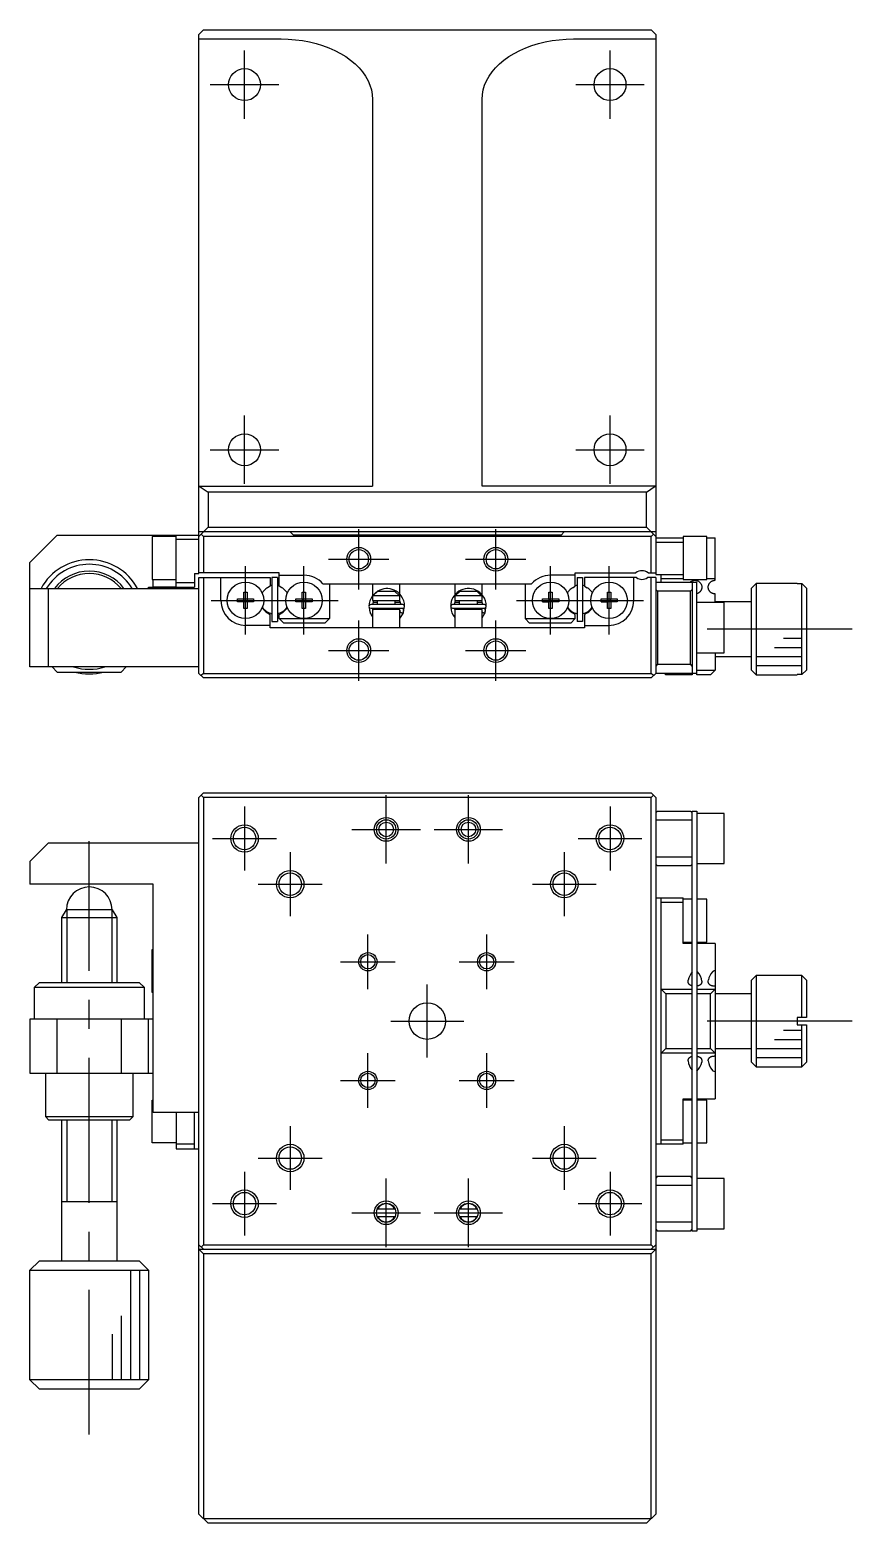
# Model space of a CAD drawing. Extents: x 0 to 360, y -8 to 257.
# Drawn here: x 87 to 177, y 93.4 to 257 of the extents above; entities that cross this region are included whole.
import ezdxf

# ---------------------------------------------------------------- set-up
doc = ezdxf.new("R2010")
doc.units = 0
doc.header["$LTSCALE"] = 0.5
doc.linetypes.add('CENTER', pattern=[50.8, 31.75, -6.35, 6.35, -6.35])
for name, color, linetype in [('MSM_CENTER', 1, 'CENTER'), ('MSM_CONTINUOUS', 7, 'CONTINUOUS'), ('MSM_NARROW', 5, 'CONTINUOUS')]:
    doc.layers.add(name, color=color, linetype=linetype)

msp = doc.modelspace()

# ---------------------------------------------------------------- linework, layer by layer
at = {"layer": 'MSM_CENTER'}
for p, q in [((110.5, 247.25), (110.5, 254.75)), ((150.5, 247.25), (150.5, 254.75)), ((106.75, 251), (114.25, 251)), ((146.75, 251), (154.25, 251)), ((110.5, 207.25), (110.5, 214.75)), ((150.5, 207.25), (150.5, 214.75)), ((106.75, 211), (114.25, 211)), ((146.75, 211), (154.25, 211)), ((123, 195.7), (123, 202.3)), ((138, 195.7), (138, 202.3)), ((110.6, 190.75), (110.6, 198.25)), ((117, 190.75), (117, 198.25)), ((119.7, 199), (126.3, 199)), ((134.7, 199), (141.3, 199)), ((144, 190.75), (144, 198.25)), ((150.4, 190.75), (150.4, 198.25)), ((106.85, 194.5), (120.75, 194.5)), ((140.25, 194.5), (154.15, 194.5)), ((123, 185.7), (123, 192.3)), ((138, 185.7), (138, 192.3)), ((177, 191.35), (161, 191.35)), ((119.7, 189), (126.3, 189)), ((134.7, 189), (141.3, 189)), ((110.5, 171.905071), (110.5, 164.905071)), ((126, 165.655071), (126, 173.155071)), ((135, 165.655071), (135, 173.155071)), ((150.5, 171.905071), (150.5, 164.905071)), ((122.25, 169.405071), (129.75, 169.405071)), ((131.25, 169.405071), (138.75, 169.405071)), ((93.5, 103.105071), (93.5, 168.105071)), ((107, 168.405071), (114, 168.405071)), ((115.5, 166.905071), (115.5, 159.905071)), ((145.5, 166.905071), (145.5, 159.905071)), ((147, 168.405071), (154, 168.405071)), ((112, 163.405071), (119, 163.405071)), ((142, 163.405071), (149, 163.405071)), ((124, 151.905071), (124, 157.905071)), ((137, 151.905071), (137, 157.905071)), ((121, 154.905071), (127, 154.905071)), ((134, 154.905071), (140, 154.905071)), ((130.5, 144.405071), (130.5, 152.405071)), ((126.5, 148.405071), (134.5, 148.405071)), ((177, 148.405071), (160, 148.405071)), ((124, 138.905071), (124, 144.905071)), ((137, 138.905071), (137, 144.905071)), ((121, 141.905071), (127, 141.905071)), ((134, 141.905071), (140, 141.905071)), ((115.5, 136.905071), (115.5, 129.905071)), ((145.5, 136.905071), (145.5, 129.905071)), ((112, 133.405071), (119, 133.405071)), ((142, 133.405071), (149, 133.405071)), ((110.5, 131.905071), (110.5, 124.905071)), ((126, 123.655071), (126, 131.155071)), ((135, 123.655071), (135, 131.155071)), ((150.5, 131.905071), (150.5, 124.905071)), ((107, 128.405071), (114, 128.405071)), ((147, 128.405071), (154, 128.405071)), ((122.25, 127.405071), (129.75, 127.405071)), ((131.25, 127.405071), (138.75, 127.405071))]:
    msp.add_line(p, q, dxfattribs=at)
at = {"layer": 'MSM_CONTINUOUS'}
for p, q in [((106, 257), (105.5, 256.5)), ((106, 257), (155, 257)), ((155.5, 256.5), (155, 257)), ((105.5, 197.45), (105.5, 256.5)), ((105.5, 256.007172), (114.5, 256.007172)), ((114.5, 256.007172), (115.284591, 255.986768)), ((115.284591, 255.986768), (116.064345, 255.925683)), ((116.064345, 255.925683), (116.834454, 255.824292)), ((116.834454, 255.824292), (117.59017, 255.683222)), ((117.59017, 255.683222), (118.326834, 255.503341)), ((118.326834, 255.503341), (119.039905, 255.28576)), ((119.039905, 255.28576), (119.724986, 255.031818)), ((141.275014, 255.031818), (141.960095, 255.28576)), ((141.960095, 255.28576), (142.673166, 255.503341)), ((142.673166, 255.503341), (143.40983, 255.683222)), ((143.40983, 255.683222), (144.165546, 255.824292)), ((144.165546, 255.824292), (144.935655, 255.925683)), ((144.935655, 255.925683), (145.715409, 255.986768)), ((145.715409, 255.986768), (146.5, 256.007172)), ((146.5, 256.007172), (155.5, 256.007172)), ((155.5, 256.5), (155.5, 197.35)), ((119.724986, 255.031818), (120.377853, 254.743083)), ((120.377853, 254.743083), (120.99448, 254.421333)), ((120.99448, 254.421333), (121.571068, 254.068554)), ((121.571068, 254.068554), (122.10406, 253.686919)), ((122.10406, 253.686919), (122.59017, 253.278782)), ((138.40983, 253.278782), (138.89594, 253.686919)), ((138.89594, 253.686919), (139.428932, 254.068554)), ((139.428932, 254.068554), (140.00552, 254.421333)), ((140.00552, 254.421333), (140.622147, 254.743083)), ((140.622147, 254.743083), (141.275014, 255.031818)), ((122.59017, 253.278782), (123.026402, 252.846659)), ((123.026402, 252.846659), (123.410065, 252.393214)), ((123.410065, 252.393214), (123.738795, 251.921242)), ((137.261205, 251.921242), (137.589935, 252.393214)), ((137.589935, 252.393214), (137.973598, 252.846659)), ((137.973598, 252.846659), (138.40983, 253.278782)), ((123.738795, 251.921242), (124.010565, 251.433655)), ((124.010565, 251.433655), (124.223699, 250.933457)), ((124.223699, 250.933457), (124.376883, 250.423733)), ((124.376883, 250.423733), (124.469173, 249.907625)), ((136.530827, 249.907625), (136.623117, 250.423733)), ((136.623117, 250.423733), (136.776301, 250.933457)), ((136.776301, 250.933457), (136.989435, 251.433655)), ((136.989435, 251.433655), (137.261205, 251.921242)), ((124.469173, 249.907625), (124.5, 249.388316)), ((124.5, 249.388316), (124.5, 207)), ((136.5, 249.388316), (136.530827, 249.907625)), ((136.5, 207), (136.5, 249.388316)), ((105.5, 207), (124.5, 207)), ((105.54176, 207), (106.5, 206.365755)), ((154.5, 206.365755), (106.5, 206.365755)), ((106.5, 206.365755), (106.5, 202.5)), ((155.5, 207), (136.5, 207)), ((154.5, 206.365755), (155.45824, 207)), ((154.5, 202.5), (154.5, 206.365755)), ((90, 201.65), (87, 198.65)), ((90, 201.65), (105.5, 201.65)), ((100.4, 201.5), (100.4, 196.8)), ((103, 201.5), (100.4, 201.5)), ((100.5, 201.65), (100.5, 201.5)), ((103, 201.580821), (100.5, 201.580821)), ((103, 195.95), (103, 201.65)), ((105.5, 201.5), (106.5, 202.5)), ((155.5, 202), (105.5, 202)), ((105.75, 201.75), (106, 201.5)), ((106, 201.5), (106, 197.5)), ((155, 201.5), (106, 201.5)), ((106.5, 202.5), (154.5, 202.5)), ((115.85, 201.65), (115.5, 202)), ((145.15, 201.65), (115.85, 201.65)), ((145.5, 202), (145.15, 201.65)), ((154.5, 202.5), (155.5, 201.5)), ((155, 201.5), (155.25, 201.75)), ((155, 197.5), (155, 201.5)), ((155.5, 201.35), (158.5, 201.35)), ((158.5, 201.5), (158.5, 196.8)), ((161.1, 201.5), (158.5, 201.5)), ((161.1, 196.8), (161.1, 201.5)), ((161.1, 201.35), (162, 201.35)), ((162, 196.7), (162, 201.35)), ((105.5, 201.15), (103, 201.15)), ((158.5, 200.85), (155.5, 200.85)), ((87, 187.2), (87, 198.65)), ((100.4, 196.8), (103, 196.8)), ((100.5, 195.95), (100.5, 196.8)), ((103, 196.45), (105, 196.45)), ((105, 197.45), (105.5, 197.45)), ((105, 197.45), (105, 195.95)), ((114.3, 197.5), (105.5, 197.5)), ((105.5, 186.5), (105.5, 197)), ((105.5, 197), (113.3, 197)), ((106, 197), (106, 186.5)), ((107.9, 194.5), (107.9, 197)), ((113.3, 197), (113.3, 196.044412)), ((114.1, 197), (113.5, 197)), ((113.5, 197), (113.5, 192.2)), ((114.1, 197), (114.1, 192.2)), ((114.3, 196.044412), (114.3, 197.5)), ((114.3, 197.25), (117, 197.25)), ((146.7, 197.25), (144, 197.25)), ((146.7, 197.5), (153.338562, 197.5)), ((146.7, 196.044412), (146.7, 197.5)), ((146.9, 197), (146.9, 192.2)), ((146.9, 197), (147.5, 197)), ((147.5, 197), (147.5, 192.2)), ((147.7, 197), (147.7, 196.044412)), ((153.4, 197), (147.7, 197)), ((153.1, 194.5), (153.1, 197)), ((155.5, 197), (154.6, 197)), ((154.661438, 197.5), (155.5, 197.5)), ((155, 186.5), (155, 197)), ((155.5, 197.35), (158.5, 197.35)), ((155.5, 197), (155.5, 186.5)), ((155.5, 196.5), (160, 196.5)), ((156.1, 196.5), (156.1, 197.35)), ((158.5, 196.85), (156.1, 196.85)), ((158.5, 196.8), (161.1, 196.8)), ((159.290453, 196.500328), (159.321979, 196.527924)), ((159.321979, 196.527924), (159.359014, 196.556703)), ((159.359014, 196.556703), (159.398595, 196.583623)), ((159.398595, 196.583623), (159.441047, 196.608569)), ((159.441047, 196.608569), (159.486696, 196.631426)), ((159.486696, 196.631426), (159.510604, 196.641931)), ((159.5, 196.5), (159.5, 186.35)), ((159.510604, 196.641931), (159.535602, 196.651881)), ((159.535602, 196.651881), (159.561799, 196.6612)), ((159.561799, 196.6612), (159.589303, 196.66981)), ((159.589303, 196.66981), (159.618221, 196.677638)), ((159.618221, 196.677638), (159.63241, 196.681035)), ((159.63241, 196.681035), (159.647013, 196.684229)), ((159.647013, 196.684229), (159.662015, 196.687196)), ((159.662015, 196.687196), (159.677404, 196.689911)), ((159.677404, 196.689911), (159.693166, 196.692351)), ((159.693166, 196.692351), (159.709288, 196.694494)), ((159.709288, 196.694494), (159.722403, 196.695975)), ((159.722403, 196.695975), (159.735743, 196.697242)), ((159.735743, 196.697242), (159.749264, 196.698282)), ((159.749264, 196.698282), (159.759792, 196.698921)), ((159.759792, 196.698921), (159.770409, 196.699415)), ((159.770409, 196.699415), (159.781085, 196.699761)), ((159.781085, 196.699761), (159.791789, 196.699955)), ((159.791789, 196.699955), (159.802242, 196.699996)), ((159.802242, 196.699996), (159.8127, 196.699891)), ((159.8127, 196.699891), (159.823134, 196.699643)), ((159.823134, 196.699643), (159.833513, 196.699251)), ((159.833513, 196.699251), (159.844149, 196.698699)), ((159.844149, 196.698699), (159.854708, 196.698001)), ((159.854708, 196.698001), (159.865167, 196.697163)), ((159.865167, 196.697163), (159.875499, 196.69619)), ((159.875499, 196.69619), (159.888565, 196.694752)), ((159.888565, 196.694752), (159.901416, 196.693111)), ((159.901416, 196.693111), (159.91403, 196.69128)), ((159.91403, 196.69128), (159.926384, 196.689275)), ((159.926384, 196.689275), (159.942897, 196.686261)), ((159.942897, 196.686261), (159.958956, 196.682962)), ((159.958956, 196.682962), (159.974556, 196.679404)), ((159.974556, 196.679404), (160.002702, 196.672107)), ((160, 186.35), (160, 196.5)), ((160.002702, 196.672107), (160.02952, 196.664064)), ((160.02952, 196.664064), (160.055102, 196.65534)), ((160.055102, 196.65534), (160.079544, 196.646002)), ((160.079544, 196.646002), (160.102937, 196.636114)), ((160.102937, 196.636114), (160.125377, 196.625744)), ((160.125377, 196.625744), (160.175782, 196.599198)), ((160.175782, 196.599198), (160.222476, 196.570031)), ((160.222476, 196.570031), (160.265704, 196.538339)), ((160.265704, 196.538339), (160.305712, 196.504218)), ((160.305712, 196.504218), (160.342745, 196.467765)), ((160.342745, 196.467765), (160.377049, 196.429076)), ((160.377049, 196.429076), (160.412534, 196.382794)), ((160.412534, 196.382794), (160.44452, 196.33354)), ((160.44452, 196.33354), (160.472819, 196.281382)), ((162, 196.85), (161.1, 196.85)), ((161.343933, 196.313438), (161.369769, 196.356605)), ((161.369769, 196.356605), (161.398227, 196.397639)), ((161.398227, 196.397639), (161.429191, 196.436494)), ((161.429191, 196.436494), (161.463617, 196.474243)), ((161.463617, 196.474243), (161.500753, 196.509749)), ((161.500753, 196.509749), (161.540714, 196.542954)), ((161.540714, 196.542954), (161.58362, 196.573801)), ((161.58362, 196.573801), (161.620262, 196.596778)), ((161.620262, 196.596778), (161.659322, 196.618178)), ((161.659322, 196.618178), (161.70113, 196.637878)), ((161.70113, 196.637878), (161.723377, 196.647137)), ((161.723377, 196.647137), (161.746601, 196.655934)), ((161.746601, 196.655934), (161.770881, 196.664195)), ((161.770881, 196.664195), (161.796292, 196.671845)), ((161.796292, 196.671845), (161.822914, 196.678809)), ((161.822914, 196.678809), (161.850822, 196.685014)), ((161.850822, 196.685014), (161.864617, 196.687678)), ((161.864617, 196.687678), (161.878788, 196.690135)), ((161.878788, 196.690135), (161.893304, 196.692365)), ((161.893304, 196.692365), (161.908135, 196.694347)), ((161.908135, 196.694347), (161.923249, 196.69606)), ((161.923249, 196.69606), (161.938617, 196.697484)), ((161.938617, 196.697484), (161.950687, 196.698375)), ((161.950687, 196.698375), (161.962906, 196.699078)), ((161.962906, 196.699078), (161.975229, 196.699587)), ((161.975229, 196.699587), (161.987609, 196.699896)), ((161.987609, 196.699896), (162, 196.7)), ((166.5, 196.35), (166, 195.85)), ((166.5, 196.35), (166.5, 186.35)), ((171, 196.35), (166.5, 196.35)), ((171, 196.35), (171, 196.333974)), ((171, 196.333974), (171.5, 196.333974)), ((171.5, 186.366026), (171.5, 196.333974)), ((171.5, 196.333974), (172, 195.832187)), ((87, 195.8), (105.5, 195.8)), ((89, 195.8), (89, 187.2)), ((100, 195.8), (100, 195.95)), ((100, 195.95), (105, 195.95)), ((100.5, 195.990264), (103, 195.990264)), ((109.713639, 194.68), (110.42, 194.68)), ((109.713639, 194.32), (109.713639, 194.68)), ((110.42, 195.386361), (110.78, 195.386361)), ((110.42, 194.68), (110.42, 195.386361)), ((110.430372, 194.669628), (110.42, 194.68)), ((110.769628, 194.669628), (110.78, 194.68)), ((110.78, 195.386361), (110.78, 194.68)), ((110.78, 194.68), (111.486361, 194.68)), ((111.486361, 194.68), (111.486361, 194.32)), ((113.3, 196.044412), (113.00625, 195.874815)), ((114.59375, 195.874815), (114.3, 196.044412)), ((116.113639, 194.68), (116.82, 194.68)), ((116.113639, 194.32), (116.113639, 194.68)), ((116.82, 195.386361), (117.18, 195.386361)), ((116.82, 194.68), (116.82, 195.386361)), ((116.830372, 194.669628), (116.82, 194.68)), ((117.169628, 194.669628), (117.18, 194.68)), ((117.18, 195.386361), (117.18, 194.68)), ((117.18, 194.68), (117.886361, 194.68)), ((117.886361, 194.68), (117.886361, 194.32)), ((119.079062, 196.3), (141.920938, 196.3)), ((119.8, 196.3), (119.8, 192.5)), ((125.076589, 195.516132), (124.499493, 194.995996)), ((124.5, 196.3), (124.5, 194.5)), ((127.5, 195), (124.5, 195)), ((124.554317, 195), (125.083485, 195.5)), ((125.083485, 195.5), (126.916515, 195.5)), ((126.916515, 195.5), (127.445683, 195)), ((127.5, 195.157186), (127.5, 196.3)), ((127.5, 195.156374), (127.5, 195.156548)), ((127.5, 195.155993), (127.5, 195.156097)), ((127.5, 194.5), (127.5, 195)), ((133.5, 196.3), (133.5, 195.082478)), ((133.5, 195.082017), (133.5, 195.081911)), ((133.5, 195.081383), (133.5, 195.081262)), ((136.5, 195), (133.5, 195)), ((133.5, 195), (133.5, 194.5)), ((133.554317, 195), (134.083485, 195.5)), ((134.083485, 195.5), (135.916515, 195.5)), ((135.916515, 195.5), (136.445683, 195)), ((136.5, 195.101625), (136.5, 196.3)), ((136.5, 195.100466), (136.5, 195.100631)), ((136.5, 194.5), (136.5, 195)), ((141.2, 196.3), (141.2, 192.5)), ((143.113639, 194.68), (143.82, 194.68)), ((143.113639, 194.32), (143.113639, 194.68)), ((143.82, 195.386361), (144.18, 195.386361)), ((143.82, 194.68), (143.82, 195.386361)), ((143.830372, 194.669628), (143.82, 194.68)), ((144.169628, 194.669628), (144.18, 194.68)), ((144.18, 195.386361), (144.18, 194.68)), ((144.18, 194.68), (144.886361, 194.68)), ((144.886361, 194.68), (144.886361, 194.32)), ((146.40625, 195.874815), (146.7, 196.044412)), ((147.7, 196.044412), (147.99375, 195.874815)), ((149.513639, 194.68), (150.22, 194.68)), ((149.513639, 194.32), (149.513639, 194.68)), ((150.22, 195.386361), (150.58, 195.386361)), ((150.22, 194.68), (150.22, 195.386361)), ((150.230372, 194.669628), (150.22, 194.68)), ((150.569628, 194.669628), (150.58, 194.68)), ((150.58, 195.386361), (150.58, 194.68)), ((150.58, 194.68), (151.286361, 194.68)), ((151.286361, 194.68), (151.286361, 194.32)), ((155.5, 195.7), (155.7, 195.5)), ((159.3, 195.5), (155.7, 195.5)), ((155.7, 195.5), (155.7, 187.5)), ((159.3, 195.5), (159.5, 195.7)), ((159.3, 187.5), (159.3, 195.5)), ((160.024953, 195.234532), (160, 195.227158)), ((160.049576, 195.242744), (160.024953, 195.234532)), ((160.073817, 195.25177), (160.049576, 195.242744)), ((160.104777, 195.264724), (160.073817, 195.25177)), ((160.135011, 195.27899), (160.104777, 195.264724)), ((160.164419, 195.294491), (160.135011, 195.27899)), ((160.192902, 195.311151), (160.164419, 195.294491)), ((160.219487, 195.328289), (160.192902, 195.311151)), ((160.245173, 195.346418), (160.219487, 195.328289)), ((160.269895, 195.365455), (160.245173, 195.346418)), ((160.29359, 195.385315), (160.269895, 195.365455)), ((160.316825, 195.406505), (160.29359, 195.385315)), ((160.33897, 195.428461), (160.316825, 195.406505)), ((160.359985, 195.45109), (160.33897, 195.428461)), ((160.379834, 195.474298), (160.359985, 195.45109)), ((160.398035, 195.497395), (160.379834, 195.474298)), ((160.41515, 195.520949), (160.398035, 195.497395)), ((160.43117, 195.544882), (160.41515, 195.520949)), ((160.446085, 195.569114), (160.43117, 195.544882)), ((160.463059, 195.599503), (160.446085, 195.569114)), ((160.478405, 195.630222), (160.463059, 195.599503)), ((160.472819, 196.281382), (160.491954, 196.239312)), ((160.492142, 195.661148), (160.478405, 195.630222)), ((160.491954, 196.239312), (160.508687, 196.195497)), ((160.504286, 195.692161), (160.492142, 195.661148)), ((160.51777, 195.732506), (160.504286, 195.692161)), ((160.508687, 196.195497), (160.522841, 196.150011)), ((160.528759, 195.77278), (160.51777, 195.732506)), ((160.522841, 196.150011), (160.534243, 196.10293)), ((160.537343, 195.812793), (160.528759, 195.77278)), ((160.534243, 196.10293), (160.542236, 196.05758)), ((160.544994, 195.86352), (160.537343, 195.812793)), ((160.542236, 196.05758), (160.547515, 196.010773)), ((160.549101, 195.913552), (160.544994, 195.86352)), ((160.547515, 196.010773), (160.549872, 195.9627)), ((160.549872, 195.9627), (160.549101, 195.913552)), ((161.250053, 195.941088), (161.25083, 195.985267)), ((161.251942, 195.896086), (161.250053, 195.941088)), ((161.25083, 195.985267), (161.254121, 196.028512)), ((161.256659, 195.850293), (161.251942, 195.896086)), ((161.254121, 196.028512), (161.259779, 196.070717)), ((161.264366, 195.803911), (161.256659, 195.850293)), ((161.259779, 196.070717), (161.267655, 196.111775)), ((161.271975, 195.769789), (161.264366, 195.803911)), ((161.267655, 196.111775), (161.281823, 196.166159)), ((161.281342, 195.735469), (161.271975, 195.769789)), ((161.292517, 195.701074), (161.281342, 195.735469)), ((161.281823, 196.166159), (161.299643, 196.218333)), ((161.305552, 195.666729), (161.292517, 195.701074)), ((161.299643, 196.218333), (161.320837, 196.268178)), ((161.319536, 195.634644), (161.305552, 195.666729)), ((161.335301, 195.602688), (161.319536, 195.634644)), ((161.320837, 196.268178), (161.343933, 196.313438)), ((161.352847, 195.571013), (161.335301, 195.602688)), ((161.372173, 195.539774), (161.352847, 195.571013)), ((161.393279, 195.509124), (161.372173, 195.539774)), ((161.416165, 195.479217), (161.393279, 195.509124)), ((161.438853, 195.452418), (161.416165, 195.479217)), ((161.463139, 195.426346), (161.438853, 195.452418)), ((161.48895, 195.401143), (161.463139, 195.426346)), ((161.516213, 195.376951), (161.48895, 195.401143)), ((161.544855, 195.353915), (161.516213, 195.376951)), ((161.574803, 195.332175), (161.544855, 195.353915)), ((161.597963, 195.316863), (161.574803, 195.332175)), ((161.621837, 195.302323), (161.597963, 195.316863)), ((161.646369, 195.288606), (161.621837, 195.302323)), ((161.671507, 195.275765), (161.646369, 195.288606)), ((161.696531, 195.264141), (161.671507, 195.275765)), ((161.722095, 195.253392), (161.696531, 195.264141)), ((161.748135, 195.243558), (161.722095, 195.253392)), ((161.774591, 195.234674), (161.748135, 195.243558)), ((161.802253, 195.226542), (161.774591, 195.234674)), ((161.83031, 195.219454), (161.802253, 195.226542)), ((161.858683, 195.213437), (161.83031, 195.219454)), ((161.887295, 195.208517), (161.858683, 195.213437)), ((161.915283, 195.204803), (161.887295, 195.208517)), ((161.943447, 195.20214), (161.915283, 195.204803)), ((161.971711, 195.200536), (161.943447, 195.20214)), ((162, 195.2), (161.971711, 195.200536)), ((162, 194.25), (162, 195.2)), ((166, 186.85), (166, 195.85)), ((172, 195.832187), (172, 186.867813)), ((110.42, 194.32), (109.713639, 194.32)), ((110.430372, 194.330372), (110.42, 194.32)), ((110.42, 193.613639), (110.42, 194.32)), ((110.78, 193.613639), (110.42, 193.613639)), ((110.430372, 194.669628), (110.769628, 194.669628)), ((110.430372, 194.330372), (110.430372, 194.669628)), ((110.769628, 194.330372), (110.430372, 194.330372)), ((110.769628, 194.669628), (110.769628, 194.330372)), ((110.769628, 194.330372), (110.78, 194.32)), ((110.78, 194.32), (110.78, 193.613639)), ((111.486361, 194.32), (110.78, 194.32)), ((113.00625, 193.125185), (113.3, 192.955588)), ((114.3, 192.955588), (114.59375, 193.125185)), ((116.82, 194.32), (116.113639, 194.32)), ((116.830372, 194.330372), (116.82, 194.32)), ((116.82, 193.613639), (116.82, 194.32)), ((117.18, 193.613639), (116.82, 193.613639)), ((116.830372, 194.669628), (117.169628, 194.669628)), ((116.830372, 194.330372), (116.830372, 194.669628)), ((117.169628, 194.330372), (116.830372, 194.330372)), ((117.169628, 194.669628), (117.169628, 194.330372)), ((117.169628, 194.330372), (117.18, 194.32)), ((117.18, 194.32), (117.18, 193.613639)), ((117.886361, 194.32), (117.18, 194.32)), ((124.117316, 193.815134), (124.120955, 193.714345)), ((124.251177, 193.129055), (124.251546, 193.127917)), ((124.251546, 193.127917), (124.251879, 193.126895)), ((124.251879, 193.126895), (124.252301, 193.12561)), ((124.252301, 193.12561), (124.252854, 193.12394)), ((124.252854, 193.12394), (124.253392, 193.122328)), ((124.253392, 193.122328), (124.254478, 193.119113)), ((124.254478, 193.119113), (124.255098, 193.117299)), ((124.255098, 193.117299), (124.256335, 193.113731)), ((124.256335, 193.113731), (124.273273, 193.070097)), ((124.273503, 193.073912), (124.272991, 193.071429)), ((124.272991, 193.071429), (124.273723, 193.071736)), ((124.273273, 193.070097), (124.272991, 193.071429)), ((124.274209, 193.070339), (124.297811, 193.017409)), ((127.816089, 194.03711), (124.316089, 194.03711)), ((124.316089, 193.63711), (127.816089, 193.63711)), ((124.5, 194.5), (127.5, 194.5)), ((127.5, 193.5), (124.5, 193.5)), ((124.5, 193.5), (124.5, 191.5)), ((124.552382, 193.49992), (124.52809, 193.637108)), ((124.528408, 194.037112), (124.663966, 194.500053)), ((124.586004, 194.3), (125, 194.3)), ((124.664381, 193.500027), (124.9177, 193.63711)), ((125, 194.5), (125, 194.03711)), ((125, 193.63711), (125, 193.5)), ((127, 194.03711), (127, 194.5)), ((127, 194.3), (127.5, 194.3)), ((127, 193.5), (127, 193.63711)), ((127.214478, 193.63711), (127.467785, 193.500045)), ((127.4679, 194.500122), (127.60407, 194.037138)), ((127.854132, 193.061433), (127.49998, 193.20128)), ((127.5, 194.3), (127.5, 194.426012)), ((127.5, 191.5), (127.5, 193.5)), ((127.505027, 193.20913), (127.5, 193.213307)), ((127.50009, 193.432348), (127.500032, 193.250981)), ((127.500051, 192.517408), (127.858054, 193.070537)), ((127.511098, 193.204582), (127.505027, 193.20913)), ((127.518175, 193.199692), (127.511098, 193.204582)), ((127.526214, 193.194488), (127.518175, 193.199692)), ((127.535166, 193.189004), (127.526214, 193.194488)), ((127.544976, 193.183273), (127.535166, 193.189004)), ((127.555585, 193.17733), (127.544976, 193.183273)), ((127.566926, 193.171212), (127.555585, 193.17733)), ((127.578931, 193.164955), (127.566926, 193.171212)), ((127.591525, 193.158599), (127.578931, 193.164955)), ((127.604632, 193.152183), (127.591525, 193.158599)), ((127.618171, 193.145745), (127.604632, 193.152183)), ((127.632058, 193.139325), (127.618171, 193.145745)), ((127.646209, 193.132964), (127.632058, 193.139325)), ((127.660537, 193.126699), (127.646209, 193.132964)), ((127.674954, 193.120569), (127.660537, 193.126699)), ((127.689371, 193.114612), (127.674954, 193.120569)), ((127.7037, 193.108865), (127.689371, 193.114612)), ((127.717853, 193.103362), (127.7037, 193.108865)), ((127.731743, 193.098138), (127.717853, 193.103362)), ((127.745285, 193.093224), (127.731743, 193.098138)), ((127.758395, 193.088651), (127.745285, 193.093224)), ((127.770994, 193.084446), (127.758395, 193.088651)), ((127.783004, 193.080636), (127.770994, 193.084446)), ((127.794351, 193.077244), (127.783004, 193.080636)), ((127.804966, 193.074291), (127.794351, 193.077244)), ((127.814783, 193.071794), (127.804966, 193.074291)), ((127.823743, 193.06977), (127.814783, 193.071794)), ((127.83179, 193.06823), (127.823743, 193.06977)), ((127.838874, 193.067185), (127.83179, 193.06823)), ((127.844953, 193.06664), (127.838874, 193.067185)), ((127.84999, 193.066598), (127.844953, 193.06664)), ((127.847927, 193.637792), (127.847091, 193.63955)), ((127.861944, 193.606203), (127.847927, 193.637792)), ((127.853952, 193.067061), (127.84999, 193.066598)), ((127.856816, 193.068025), (127.853952, 193.067061)), ((127.858565, 193.069484), (127.856816, 193.068025)), ((127.857045, 193.068232), (128.014769, 193.809775)), ((127.859187, 193.071429), (127.858565, 193.069484)), ((127.858905, 193.070097), (127.871059, 193.100487)), ((127.874363, 193.573965), (127.861944, 193.606203)), ((127.871059, 193.100487), (127.882313, 193.133148)), ((127.885155, 193.54116), (127.874363, 193.573965)), ((127.882313, 193.133148), (127.891918, 193.16632)), ((127.894294, 193.507866), (127.885155, 193.54116)), ((127.891918, 193.16632), (127.899852, 193.199922)), ((127.901757, 193.474165), (127.894294, 193.507866)), ((127.899852, 193.199922), (127.906096, 193.233869)), ((127.907528, 193.440141), (127.901757, 193.474165)), ((127.906096, 193.233869), (127.910635, 193.26808)), ((127.911591, 193.405875), (127.907528, 193.440141)), ((127.910635, 193.26808), (127.913458, 193.30247)), ((127.913936, 193.371452), (127.911591, 193.405875)), ((127.913458, 193.30247), (127.91456, 193.336955)), ((127.91456, 193.336955), (127.913936, 193.371452)), ((133.059274, 193.825873), (133.062913, 193.725084)), ((133.193134, 193.139794), (133.193503, 193.138656)), ((133.193503, 193.138656), (133.193837, 193.137635)), ((133.193837, 193.137635), (133.194259, 193.136349)), ((133.194259, 193.136349), (133.194812, 193.134679)), ((133.194812, 193.134679), (133.19535, 193.133067)), ((133.19535, 193.133067), (133.196435, 193.129852)), ((133.196435, 193.129852), (133.197056, 193.128038)), ((133.197056, 193.128038), (133.198293, 193.12447)), ((133.198293, 193.12447), (133.21523, 193.080836)), ((133.215461, 193.084651), (133.214949, 193.082168)), ((133.214949, 193.082168), (133.21568, 193.082476)), ((133.21523, 193.080836), (133.214949, 193.082168)), ((133.218652, 193.089559), (133.215461, 193.084651)), ((133.216166, 193.081078), (133.239769, 193.028148)), ((136.758046, 194.04785), (133.258046, 194.04785)), ((133.258046, 193.64785), (136.758046, 193.64785)), ((133.496816, 193.49979), (133.470048, 193.647847)), ((133.470366, 194.047851), (133.600898, 194.500068)), ((133.499892, 193.486766), (133.496816, 193.49979)), ((133.5, 194.5), (136.5, 194.5)), ((136.5, 193.5), (133.5, 193.5)), ((133.5, 193.5), (133.5, 191.5)), ((133.524524, 194.3), (134, 194.3)), ((133.599736, 193.500039), (133.859658, 193.64785)), ((134, 194.5), (134, 194.04785)), ((134, 193.64785), (134, 193.5)), ((136, 194.04785), (136, 194.5)), ((136, 194.3), (136.5, 194.3)), ((136, 193.5), (136, 193.64785)), ((136.156435, 193.64785), (136.416361, 193.500032)), ((136.414926, 194.500011), (136.546028, 194.047877)), ((136.796089, 193.072173), (136.499982, 193.176195)), ((136.5, 191.5), (136.5, 193.5)), ((136.511824, 193.180399), (136.5, 193.186725)), ((136.500034, 192.594201), (136.800011, 193.081276)), ((136.524329, 193.173938), (136.511824, 193.180399)), ((136.537435, 193.167383), (136.524329, 193.173938)), ((136.551057, 193.160777), (136.537435, 193.167383)), ((136.565106, 193.154162), (136.551057, 193.160777)), ((136.579491, 193.147582), (136.565106, 193.154162)), ((136.594119, 193.141079), (136.579491, 193.147582)), ((136.608895, 193.134695), (136.594119, 193.141079)), ((136.623723, 193.128472), (136.608895, 193.134695)), ((136.638508, 193.12245), (136.623723, 193.128472)), ((136.653153, 193.116668), (136.638508, 193.12245)), ((136.667564, 193.111163), (136.653153, 193.116668)), ((136.681646, 193.105971), (136.667564, 193.111163)), ((136.69531, 193.101126), (136.681646, 193.105971)), ((136.708465, 193.09666), (136.69531, 193.101126)), ((136.721027, 193.0926), (136.708465, 193.09666)), ((136.732915, 193.088974), (136.721027, 193.0926)), ((136.744052, 193.085806), (136.732915, 193.088974)), ((136.754364, 193.083114), (136.744052, 193.085806)), ((136.763786, 193.080918), (136.754364, 193.083114)), ((136.772256, 193.079231), (136.763786, 193.080918)), ((136.779719, 193.078064), (136.772256, 193.079231)), ((136.786128, 193.077424), (136.779719, 193.078064)), ((136.79144, 193.077317), (136.786128, 193.077424)), ((136.789885, 193.648531), (136.789049, 193.650289)), ((136.803901, 193.616942), (136.789885, 193.648531)), ((136.795621, 193.077742), (136.79144, 193.077317)), ((136.798644, 193.078697), (136.795621, 193.077742)), ((136.800489, 193.080176), (136.798644, 193.078697)), ((136.799002, 193.078971), (136.956727, 193.820514)), ((136.801144, 193.082168), (136.800489, 193.080176)), ((136.800863, 193.080836), (136.813017, 193.111226)), ((136.816321, 193.584704), (136.803901, 193.616942)), ((136.813017, 193.111226), (136.82427, 193.143887)), ((136.827113, 193.551899), (136.816321, 193.584704)), ((136.82427, 193.143887), (136.833875, 193.17706)), ((136.836251, 193.518605), (136.827113, 193.551899)), ((136.833875, 193.17706), (136.841809, 193.210661)), ((136.843715, 193.484904), (136.836251, 193.518605)), ((136.841809, 193.210661), (136.848053, 193.244608)), ((136.849485, 193.45088), (136.843715, 193.484904)), ((136.848053, 193.244608), (136.852592, 193.278819)), ((136.853548, 193.416614), (136.849485, 193.45088)), ((136.852592, 193.278819), (136.855416, 193.313209)), ((136.855894, 193.382191), (136.853548, 193.416614)), ((136.855416, 193.313209), (136.856517, 193.347695)), ((136.856517, 193.347695), (136.855894, 193.382191)), ((143.113639, 194.32), (143.82, 194.32)), ((143.830372, 194.330372), (143.82, 194.32)), ((143.82, 193.613639), (143.82, 194.32)), ((144.18, 193.613639), (143.82, 193.613639)), ((143.830372, 194.669628), (144.169628, 194.669628)), ((143.830372, 194.330372), (143.830372, 194.669628)), ((144.169628, 194.330372), (143.830372, 194.330372)), ((144.169628, 194.669628), (144.169628, 194.330372)), ((144.169628, 194.330372), (144.18, 194.32)), ((144.18, 194.32), (144.18, 193.613639)), ((144.886361, 194.32), (144.18, 194.32)), ((146.7, 192.955588), (146.40625, 193.125185)), ((147.99375, 193.125185), (147.7, 192.955588)), ((149.513639, 194.32), (150.22, 194.32)), ((150.230372, 194.330372), (150.22, 194.32)), ((150.22, 193.613639), (150.22, 194.32)), ((150.58, 193.613639), (150.22, 193.613639)), ((150.230372, 194.669628), (150.569628, 194.669628)), ((150.230372, 194.330372), (150.230372, 194.669628)), ((150.569628, 194.330372), (150.230372, 194.330372)), ((150.569628, 194.669628), (150.569628, 194.330372)), ((150.569628, 194.330372), (150.58, 194.32)), ((150.58, 194.32), (150.58, 193.613639)), ((151.286361, 194.32), (150.58, 194.32)), ((163, 194.25), (160, 194.25)), ((166, 194.35), (162, 194.35)), ((163, 188.75), (163, 194.25)), ((113.3, 191.75), (110.65, 191.75)), ((113.3, 191.5), (113.3, 192.955588)), ((147.7, 191.5), (113.3, 191.5)), ((113.5, 192.2), (114.1, 192.2)), ((114.3, 192.5), (114.3, 192.955588)), ((114.8, 192), (114.3, 192.5)), ((114.3, 192.5), (119.8, 192.5)), ((119.3, 192), (114.8, 192)), ((119.8, 192.5), (119.3, 192)), ((141.2, 192.5), (146.7, 192.5)), ((141.7, 192), (141.2, 192.5)), ((146.2, 192), (141.7, 192)), ((146.7, 192.5), (146.2, 192)), ((146.7, 192.5), (146.7, 192.955588)), ((147.5, 192.2), (146.9, 192.2)), ((147.7, 192.955588), (147.7, 191.5)), ((147.7, 191.75), (150.35, 191.75)), ((160, 188.75), (163, 188.75)), ((162, 188.75), (162, 186.85)), ((162, 188.35), (166, 188.35)), ((105.5, 187.2), (87, 187.2)), ((89.45, 187.2), (90, 186.65)), ((90, 186.65), (97, 186.65)), ((97, 186.65), (97.55, 187.2)), ((106, 186), (105.5, 186.5)), ((106, 186.5), (105.75, 186.25)), ((106, 186.5), (155, 186.5)), ((155.25, 186.25), (155, 186.5)), ((155, 186), (155.5, 186.5)), ((155.7, 187.5), (155.5, 187.3)), ((160, 186.5), (155.5, 186.5)), ((155.7, 187.5), (159.3, 187.5)), ((156.45, 186.5), (156.6, 186.35)), ((159.5, 187.3), (159.3, 187.5)), ((160, 186.85), (162, 186.85)), ((161.5, 186.35), (162, 186.85)), ((166, 186.85), (166.5, 186.35)), ((172, 186.867813), (171.5, 186.366026)), ((155, 186), (106, 186)), ((159.5, 186.35), (156.6, 186.35)), ((161.5, 186.35), (160, 186.35)), ((166.5, 186.35), (171, 186.35)), ((171.5, 186.366026), (171, 186.366026)), ((171, 186.366026), (171, 186.35)), ((106, 173.405071), (105.5, 172.905071)), ((105.5, 94.405071), (105.5, 172.905071)), ((106, 172.905071), (105.75, 173.155071)), ((106, 173.405071), (155, 173.405071)), ((106, 172.905071), (106, 123.905071)), ((155, 172.905071), (106, 172.905071)), ((155.5, 172.905071), (155, 173.405071)), ((155, 172.905071), (155.25, 173.155071)), ((155, 123.905071), (155, 172.905071)), ((155.5, 172.905071), (155.5, 94.405071)), ((155.7, 171.405071), (155.5, 171.205071)), ((159.5, 170.405071), (155.5, 170.405071)), ((155.7, 171.405071), (159.3, 171.405071)), ((159.5, 171.205071), (159.3, 171.405071)), ((159.5, 171.405071), (160, 171.405071)), ((159.5, 125.405071), (159.5, 171.405071)), ((160, 171.405071), (160, 125.405071)), ((163, 171.155071), (160, 171.155071)), ((163, 165.655071), (163, 171.155071)), ((87, 165.905071), (89, 167.905071)), ((105.5, 167.905071), (89, 167.905071)), ((87, 165.905071), (87, 163.405071)), ((155.5, 166.405071), (159.5, 166.405071)), ((155.5, 165.605071), (155.7, 165.405071)), ((159.3, 165.405071), (155.7, 165.405071)), ((159.3, 165.405071), (159.5, 165.605071)), ((160, 165.655071), (163, 165.655071)), ((100.5, 163.405071), (87, 163.405071)), ((100.5, 138.405071), (100.5, 163.405071)), ((90.5, 159.739045), (91, 160.605071)), ((96, 160.605071), (91, 160.605071)), ((96, 160.605071), (96.5, 159.739045)), ((155.5, 161.905071), (158.5, 161.905071)), ((156.1, 134.905071), (156.1, 161.905071)), ((158.5, 161.405071), (156.1, 161.405071)), ((158.5, 156.905071), (158.5, 161.905071)), ((159.5, 161.755071), (158.5, 161.755071)), ((161.1, 161.755071), (160, 161.755071)), ((161.1, 157.055071), (161.1, 161.755071)), ((90.5, 159.739045), (96.5, 159.739045)), ((90.5, 152.60509), (90.5, 159.739045)), ((96.5, 159.739045), (96.5, 152.60509)), ((158.5, 157.055071), (159.5, 157.055071)), ((160, 157.055071), (161.1, 157.055071)), ((100.4, 151.555071), (100.4, 156.255071)), ((100.4, 156.255071), (100.5, 156.255071)), ((159.5, 156.905071), (158.5, 156.905071)), ((162, 156.905071), (160, 156.905071)), ((162, 156.905071), (162, 139.905071)), ((160.000031, 153.889386), (160.079544, 153.817755)), ((161.70113, 153.797039), (161.796292, 153.886698)), ((161.796292, 153.886698), (161.893304, 153.945405)), ((161.893304, 153.945405), (162, 153.968321)), ((87.5, 152.105071), (88, 152.605071)), ((99, 152.605071), (88, 152.605071)), ((99, 152.605071), (99.5, 152.105071)), ((159.05, 152.762765), (159.058584, 152.879733)), ((159.050102, 152.752875), (159.05, 152.762765)), ((159.051903, 152.712086), (159.050102, 152.752875)), ((159.056246, 152.672264), (159.051903, 152.712086)), ((159.063265, 152.633538), (159.056246, 152.672264)), ((159.073098, 152.59604), (159.063265, 152.633538)), ((159.082625, 152.568215), (159.073098, 152.59604)), ((159.093981, 152.5411), (159.082625, 152.568215)), ((159.107198, 152.514772), (159.093981, 152.5411)), ((159.122312, 152.48931), (159.107198, 152.514772)), ((159.139354, 152.464792), (159.122312, 152.48931)), ((159.15836, 152.441297), (159.139354, 152.464792)), ((159.177644, 152.420611), (159.15836, 152.441297)), ((159.198718, 152.400774), (159.177644, 152.420611)), ((159.221536, 152.381846), (159.198718, 152.400774)), ((159.246056, 152.363883), (159.221536, 152.381846)), ((159.272231, 152.346942), (159.246056, 152.363883)), ((159.30002, 152.33108), (159.272231, 152.346942)), ((159.325256, 152.318299), (159.30002, 152.33108)), ((159.351755, 152.306283), (159.325256, 152.318299)), ((159.379426, 152.295056), (159.351755, 152.306283)), ((159.408178, 152.284639), (159.379426, 152.295056)), ((159.437919, 152.275053), (159.408178, 152.284639)), ((159.468556, 152.266321), (159.437919, 152.275053)), ((159.5, 152.258465), (159.468556, 152.266321)), ((160.024953, 152.243666), (160, 152.239844)), ((160.049576, 152.247955), (160.024953, 152.243666)), ((160.073817, 152.252706), (160.049576, 152.247955)), ((160.104128, 152.259449), (160.073817, 152.252706)), ((160.133789, 152.266978), (160.104128, 152.259449)), ((160.16272, 152.275277), (160.133789, 152.266978)), ((160.19084, 152.284328), (160.16272, 152.275277)), ((160.218068, 152.294114), (160.19084, 152.284328)), ((160.244323, 152.304617), (160.218068, 152.294114)), ((160.269524, 152.31582), (160.244323, 152.304617)), ((160.29359, 152.327706), (160.269524, 152.31582)), ((160.319631, 152.342096), (160.29359, 152.327706)), ((160.344311, 152.357421), (160.319631, 152.342096)), ((160.367596, 152.373635), (160.344311, 152.357421)), ((160.389451, 152.390693), (160.367596, 152.373635)), ((160.40984, 152.408551), (160.389451, 152.390693)), ((160.42873, 152.427163), (160.40984, 152.408551)), ((160.446085, 152.446484), (160.42873, 152.427163)), ((160.46506, 152.470788), (160.446085, 152.446484)), ((160.481984, 152.496167), (160.46506, 152.470788)), ((160.496899, 152.522537), (160.481984, 152.496167)), ((160.509849, 152.549816), (160.496899, 152.522537)), ((160.520878, 152.57792), (160.509849, 152.549816)), ((160.530028, 152.606766), (160.520878, 152.57792)), ((160.537343, 152.636273), (160.530028, 152.606766)), ((160.544994, 152.6812), (160.537343, 152.636273)), ((160.549101, 152.727595), (160.544994, 152.6812)), ((160.55, 152.762798), (160.549101, 152.727595)), ((161.25, 152.762725), (161.263205, 152.909839)), ((161.250053, 152.753943), (161.25, 152.762725)), ((161.251477, 152.717752), (161.250053, 152.753943)), ((161.254917, 152.682195), (161.251477, 152.717752)), ((161.260464, 152.64738), (161.254917, 152.682195)), ((161.26821, 152.613416), (161.260464, 152.64738)), ((161.278246, 152.58041), (161.26821, 152.613416)), ((161.290663, 152.548471), (161.278246, 152.58041)), ((161.305552, 152.517709), (161.290663, 152.548471)), ((161.319536, 152.49364), (161.305552, 152.517709)), ((161.335301, 152.470329), (161.319536, 152.49364)), ((161.352847, 152.447844), (161.335301, 152.470329)), ((161.372173, 152.426251), (161.352847, 152.447844)), ((161.393279, 152.405618), (161.372173, 152.426251)), ((161.416165, 152.386013), (161.393279, 152.405618)), ((161.438853, 152.368886), (161.416165, 152.386013)), ((161.463139, 152.352606), (161.438853, 152.368886)), ((161.48895, 152.337215), (161.463139, 152.352606)), ((161.516213, 152.322753), (161.48895, 152.337215)), ((161.544855, 152.309262), (161.516213, 152.322753)), ((161.574803, 152.296784), (161.544855, 152.309262)), ((161.600911, 152.287108), (161.574803, 152.296784)), ((161.627976, 152.278111), (161.600911, 152.287108)), ((161.655911, 152.269806), (161.627976, 152.278111)), ((161.684627, 152.262204), (161.655911, 152.269806)), ((161.714037, 152.255317), (161.684627, 152.262204)), ((161.744054, 152.249159), (161.714037, 152.255317)), ((161.774591, 152.243741), (161.744054, 152.249159)), ((161.805699, 152.239048), (161.774591, 152.243741)), ((161.837362, 152.235069), (161.805699, 152.239048)), ((161.869465, 152.231807), (161.837362, 152.235069)), ((161.901894, 152.229264), (161.869465, 152.231807)), ((161.934536, 152.227444), (161.901894, 152.229264)), ((161.967276, 152.22635), (161.934536, 152.227444)), ((162, 152.225985), (161.967276, 152.22635)), ((166.5, 153.405071), (166, 152.905071)), ((166, 143.905071), (166, 152.905071)), ((166.5, 153.405071), (166.5, 143.405071)), ((171.5, 153.405071), (166.5, 153.405071)), ((171.5, 148.805071), (171.5, 153.405071)), ((172, 152.905071), (171.5, 153.405071)), ((172, 152.905071), (172, 148.805071)), ((87.5, 152.105071), (99.5, 152.105071)), ((87.5, 148.605071), (87.5, 152.105071)), ((99.5, 152.105071), (99.5, 148.605071)), ((100.5, 151.555071), (100.4, 151.555071)), ((156.1, 151.905071), (156.6, 151.405071)), ((156.1, 151.905071), (159.5, 151.905071)), ((159.5, 151.405071), (156.6, 151.405071)), ((156.6, 151.405071), (156.6, 145.405071)), ((160, 151.905071), (162, 151.905071)), ((161.5, 151.405071), (160, 151.405071)), ((161.5, 151.405071), (162, 151.905071)), ((161.5, 145.405071), (161.5, 151.405071)), ((166, 151.405071), (162, 151.405071)), ((100.5, 148.605071), (87, 148.605071)), ((87, 148.605071), (87, 142.705071)), ((90, 142.705071), (90, 148.605071)), ((97, 148.605071), (97, 142.705071)), ((100, 142.705071), (100, 148.605071)), ((172, 148.805071), (171, 148.805071)), ((171, 148.805071), (171, 148.005071)), ((171, 148.005071), (172, 148.005071)), ((171.5, 143.405071), (171.5, 148.005071)), ((172, 148.005071), (172, 143.905071)), ((156.6, 145.405071), (156.1, 144.905071)), ((159.5, 144.905071), (156.1, 144.905071)), ((156.6, 145.405071), (159.5, 145.405071)), ((159.05, 144.047478), (159.050003, 144.04953)), ((159.050003, 144.04953), (159.051032, 144.08513)), ((159.051032, 144.08513), (159.053976, 144.12013)), ((159.053976, 144.12013), (159.058921, 144.15443)), ((159.058921, 144.15443), (159.065954, 144.187928)), ((159.065954, 144.187928), (159.075163, 144.220525)), ((159.075163, 144.220525), (159.086634, 144.25212)), ((159.086634, 144.25212), (159.100454, 144.282611)), ((159.100454, 144.282611), (159.113389, 144.306352)), ((159.113389, 144.306352), (159.12801, 144.329402)), ((159.12801, 144.329402), (159.144317, 144.351698)), ((159.144317, 144.351698), (159.162309, 144.373179)), ((159.162309, 144.373179), (159.181986, 144.393782)), ((159.181986, 144.393782), (159.203346, 144.413446)), ((159.203346, 144.413446), (159.226389, 144.432108)), ((159.226389, 144.432108), (159.248149, 144.447717)), ((159.248149, 144.447717), (159.271336, 144.46259)), ((159.271336, 144.46259), (159.295877, 144.476695)), ((159.295877, 144.476695), (159.321701, 144.490004)), ((159.321701, 144.490004), (159.348735, 144.502485)), ((159.348735, 144.502485), (159.376907, 144.514108)), ((159.376907, 144.514108), (159.406144, 144.524842)), ((159.406144, 144.524842), (159.436374, 144.534658)), ((159.436374, 144.534658), (159.46772, 144.54361)), ((159.46772, 144.54361), (159.5, 144.551676)), ((160, 145.405071), (161.5, 145.405071)), ((162, 144.905071), (160, 144.905071)), ((160, 144.570298), (160.032393, 144.565225)), ((160.032393, 144.565225), (160.064279, 144.559342)), ((160.064279, 144.559342), (160.095556, 144.552661)), ((160.095556, 144.552661), (160.126119, 144.545193)), ((160.126119, 144.545193), (160.155863, 144.536953)), ((160.155863, 144.536953), (160.184684, 144.527952)), ((160.184684, 144.527952), (160.212478, 144.518204)), ((160.212478, 144.518204), (160.239197, 144.507708)), ((160.239197, 144.507708), (160.264948, 144.49643)), ((160.264948, 144.49643), (160.289679, 144.484395)), ((160.289679, 144.484395), (160.313337, 144.471631)), ((160.313337, 144.471631), (160.335871, 144.458165)), ((160.335871, 144.458165), (160.357229, 144.444023)), ((160.357229, 144.444023), (160.37736, 144.429233)), ((160.37736, 144.429233), (160.400589, 144.410024)), ((160.400589, 144.410024), (160.422064, 144.38979)), ((160.422064, 144.38979), (160.441779, 144.368598)), ((160.441779, 144.368598), (160.459731, 144.346513)), ((160.459731, 144.346513), (160.475916, 144.323601)), ((160.475916, 144.323601), (160.49033, 144.299927)), ((160.49033, 144.299927), (160.505689, 144.269806)), ((160.505689, 144.269806), (160.51861, 144.238514)), ((160.51861, 144.238514), (160.529182, 144.20616)), ((160.529182, 144.20616), (160.537489, 144.172848)), ((160.537489, 144.172848), (160.54362, 144.138686)), ((160.55, 144.047353), (160.539225, 143.915312)), ((160.54362, 144.138686), (160.54766, 144.103779)), ((160.54766, 144.103779), (160.549696, 144.068233)), ((160.549696, 144.068233), (160.55, 144.047353)), ((161.25, 144.047469), (161.251044, 144.085302)), ((161.251044, 144.085302), (161.254591, 144.125358)), ((161.254591, 144.125358), (161.260781, 144.164465)), ((161.260781, 144.164465), (161.269745, 144.202471)), ((161.269745, 144.202471), (161.281617, 144.239227)), ((161.281617, 144.239227), (161.296527, 144.274582)), ((161.296527, 144.274582), (161.309083, 144.298835)), ((161.309083, 144.298835), (161.32335, 144.322393)), ((161.32335, 144.322393), (161.339332, 144.345192)), ((161.339332, 144.345192), (161.357029, 144.367169)), ((161.357029, 144.367169), (161.376446, 144.388259)), ((161.376446, 144.388259), (161.397584, 144.408398)), ((161.397584, 144.408398), (161.420445, 144.427522)), ((161.420445, 144.427522), (161.442087, 144.443529)), ((161.442087, 144.443529), (161.465195, 144.458789)), ((161.465195, 144.458789), (161.489694, 144.47327)), ((161.489694, 144.47327), (161.515514, 144.486939)), ((162, 144.905071), (161.5, 145.405071)), ((161.515514, 144.486939), (161.542582, 144.499765)), ((161.542582, 144.499765), (161.570825, 144.511716)), ((161.570825, 144.511716), (161.600171, 144.52276)), ((161.600171, 144.52276), (161.630548, 144.532863)), ((161.630548, 144.532863), (161.657451, 144.540794)), ((161.657451, 144.540794), (161.685172, 144.54808)), ((161.685172, 144.54808), (161.713621, 144.554713)), ((161.713621, 144.554713), (161.742707, 144.560685)), ((161.742707, 144.560685), (161.772342, 144.56599)), ((161.772342, 144.56599), (161.802436, 144.570619)), ((161.802436, 144.570619), (161.832899, 144.574565)), ((161.832899, 144.574565), (161.863642, 144.577821)), ((161.863642, 144.577821), (161.897397, 144.58059)), ((161.897397, 144.58059), (161.931464, 144.58257)), ((161.931464, 144.58257), (161.965709, 144.583759)), ((161.965709, 144.583759), (162, 144.584156)), ((162, 145.405071), (166, 145.405071)), ((87, 142.705071), (100.5, 142.705071)), ((88.75, 137.905071), (88.75, 142.705071)), ((98.25, 142.705071), (98.25, 137.905071)), ((161.797867, 142.922379), (161.70619, 143.007248)), ((161.886628, 142.867642), (161.797867, 142.922379)), ((162, 142.84182), (161.886628, 142.867642)), ((166, 143.905071), (166.5, 143.405071)), ((166.5, 143.405071), (171.5, 143.405071)), ((171.5, 143.405071), (172, 143.905071)), ((100.4, 135.055071), (100.4, 139.755071)), ((100.4, 139.755071), (100.5, 139.755071)), ((158.5, 139.905071), (159.5, 139.905071)), ((158.5, 134.905071), (158.5, 139.905071)), ((159.5, 139.755071), (158.5, 139.755071)), ((160, 139.905071), (162, 139.905071)), ((161.1, 139.755071), (160, 139.755071)), ((161.1, 135.055071), (161.1, 139.755071)), ((98.25, 137.905071), (88.75, 137.905071)), ((89.05, 137.605071), (88.75, 137.905071)), ((89.05, 137.605071), (97.95, 137.605071)), ((90.5, 122.105071), (90.5, 137.605051)), ((96.5, 137.605051), (96.5, 122.105071)), ((98.25, 137.905071), (97.95, 137.605071)), ((105.5, 138.405071), (100.5, 138.405071)), ((103, 138.405071), (103, 134.405071)), ((105, 134.405071), (105, 138.405071)), ((103, 135.055071), (100.4, 135.055071)), ((105, 134.905071), (103, 134.905071)), ((103, 134.405071), (105.5, 134.405071)), ((158.5, 134.905071), (155.5, 134.905071)), ((156.1, 135.405071), (158.5, 135.405071)), ((158.5, 135.055071), (159.5, 135.055071)), ((160, 135.055071), (161.1, 135.055071)), ((155.7, 131.405071), (155.5, 131.205071)), ((155.7, 131.405071), (159.3, 131.405071)), ((159.5, 131.205071), (159.3, 131.405071)), ((163, 131.155071), (160, 131.155071)), ((163, 125.655071), (163, 131.155071)), ((159.5, 130.405071), (155.5, 130.405071)), ((96.500005, 128.605071), (90.499995, 128.605071)), ((126.977851, 127.805071), (125.022149, 127.805071)), ((135.977851, 127.805071), (134.022149, 127.805071)), ((125.022149, 127.005071), (126.977851, 127.005071)), ((134.022149, 127.005071), (135.977851, 127.005071)), ((155.5, 126.405071), (159.5, 126.405071)), ((155.5, 125.605071), (155.7, 125.405071)), ((159.3, 125.405071), (155.7, 125.405071)), ((159.3, 125.405071), (159.5, 125.605071)), ((160, 125.405071), (159.5, 125.405071)), ((160, 125.655071), (163, 125.655071)), ((105.5, 123.905071), (106, 123.405071)), ((105.5, 123.405071), (106, 122.905071)), ((105.5, 123.405071), (155.5, 123.405071)), ((105.75, 123.655071), (106, 123.905071)), ((106, 123.905071), (155, 123.905071)), ((155, 122.905071), (106, 122.905071)), ((106, 122.905071), (106, 93.905071)), ((155.25, 123.655071), (155, 123.905071)), ((155, 123.405071), (155.5, 123.905071)), ((155, 122.905071), (155.5, 123.405071)), ((155, 93.905071), (155, 122.905071)), ((87, 121.105071), (88, 122.105071)), ((87, 121.105071), (100, 121.105071)), ((87, 109.105071), (87, 121.105071)), ((99, 122.105071), (88, 122.105071)), ((99, 122.105071), (100, 121.105071)), ((100, 121.105071), (100, 109.105071)), ((100, 109.105071), (87, 109.105071)), ((88, 108.105071), (87, 109.105071)), ((88, 108.105071), (99, 108.105071)), ((100, 109.105071), (99, 108.105071)), ((106.5, 93.405071), (105.5, 94.405071)), ((106, 93.905071), (155, 93.905071)), ((154.5, 93.405071), (106.5, 93.405071)), ((155.5, 94.405071), (154.5, 93.405071))]:
    msp.add_line(p, q, dxfattribs=at)
for centre, radius in [((110.5, 251), 1.75), ((150.5, 251), 1.75), ((110.5, 211), 1.75), ((150.5, 211), 1.75), ((123, 199), 1.0565), ((138, 199), 1.0565), ((110.6, 194.5), 2), ((117, 194.5), 2), ((144, 194.5), 2), ((150.4, 194.5), 2), ((123, 189), 1.0565), ((138, 189), 1.0565), ((126, 169.405071), 1.0565), ((126, 169.405071), 0.8), ((135, 169.405071), 1.0565), ((135, 169.405071), 0.8), ((110.5, 168.405071), 1.2295), ((150.5, 168.405071), 1.2295), ((115.5, 163.405071), 1.2295), ((145.5, 163.405071), 1.2295), ((124, 154.905071), 0.7835), ((137, 154.905071), 0.7835), ((130.5, 148.405071), 2), ((124, 141.905071), 0.7835), ((137, 141.905071), 0.7835), ((115.5, 133.405071), 1.2295), ((145.5, 133.405071), 1.2295), ((110.5, 128.405071), 1.2295), ((150.5, 128.405071), 1.2295), ((126, 127.405071), 1.0565), ((135, 127.405071), 1.0565)]:
    msp.add_circle(centre, radius, dxfattribs=at)
for centre, radius, start, end in [((93.5, 192.95), 6, 28.35935, 151.64065), ((93.5, 192.95), 5.5, 31.21037, 148.78963), ((93.5, 192.95), 4.75, 36.869898, 143.130102), ((117, 194.5), 2.75, 40.885193, 90), ((144, 194.5), 2.75, 90, 139.114807), ((154, 196.75), 1, 48.590378, 131.409622), ((154, 197.8), 1, 233.130102, 306.869898), ((113.91481, 194.385), 1.75, 134.995594, 148.113496), ((113.8, 194.5), 1.5875, 120, 135), ((113.800001, 194.6), 1.5875, 100.89309, 108.358475), ((113.800001, 194.6), 1.5875, 71.641601, 79.106984), ((113.8, 194.5), 1.5875, 45, 60), ((113.68519, 194.385), 1.75, 31.886504, 45.004406), ((126.066987, 193.83649), 1.949742, 143.508947, 179.162609), ((126.066244, 193.837039), 1.949043, 65.39535754, 120.51504086), ((126.058066, 193.827343), 1.961267, 35.92921791, 65.29606991), ((126.05902, 193.834965), 1.95603, 0.75807348, 35.76485228), ((135.008147, 193.847923), 1.948934, 65.39212257, 179.18267785), ((135.000024, 193.838081), 1.961268, 35.92925448, 65.29610648), ((135.000978, 193.845705), 1.956029, 0.75802723, 35.76480604), ((147.31481, 194.385), 1.75, 134.995594, 148.113496), ((147.2, 194.5), 1.5875, 120, 135), ((147.199999, 194.6), 1.5875, 100.893016, 108.358399), ((147.199999, 194.6), 1.5875, 71.641525, 79.10691), ((147.2, 194.5), 1.5875, 45, 60), ((147.08519, 194.385), 1.75, 31.886504, 45.004406), ((110.65, 194.5), 2.75, 180, 270), ((113.91481, 194.615), 1.75, 211.886504, 225.004406), ((113.800001, 194.6), 1.5875, 212.15934, 259.10691), ((113.8, 194.5), 1.5875, 225, 240), ((113.800001, 194.6), 1.5875, 280.893016, 327.840577), ((113.8, 194.5), 1.5875, 300, 315), ((113.68519, 194.615), 1.75, 314.995594, 328.113496), ((124.316089, 193.83711), 0.2, 90, 270), ((126.075324, 193.840412), 1.958431, 183.69077113, 216.43930899), ((127.816089, 193.83711), 0.2, 270, 90), ((133.258046, 193.84785), 0.2, 90, 270), ((135.015193, 193.850687), 1.956316, 183.68114225, 219.22615063), ((136.758046, 193.84785), 0.2, 270, 90), ((147.31481, 194.615), 1.75, 211.886504, 225.004406), ((147.199999, 194.6), 1.5875, 212.159423, 259.106984), ((147.2, 194.5), 1.5875, 225, 240), ((147.199999, 194.6), 1.5875, 280.89309, 327.84066), ((147.2, 194.5), 1.5875, 300, 315), ((147.08519, 194.615), 1.75, 314.995594, 328.113496), ((150.35, 194.5), 2.75, 270, 0), ((93.5, 192.95), 6, 253.402158, 286.597842), ((93.5, 192.95), 6.499999, 255.750002, 284.249998), ((93.5, 160.605071), 2.5, 0, 180), ((161.013188, 152.502285), 1.990715, 139.47983532, 169.07029629), ((158.70587, 152.57279), 1.853893, 5.88266192, 42.18611397), ((163.200148, 152.505438), 1.978709, 139.25077852, 168.20700869), ((160.879747, 144.229889), 1.838817, 185.693117, 221.386932), ((163.100082, 144.238682), 1.859937, 185.90079989, 221.4590073), ((158.693711, 144.272391), 1.879742, 314.02564064, 349.04943393), ((126, 127.405071), 1, 23.578178, 156.421822), ((135, 127.405071), 1, 23.578178, 156.421822), ((126, 127.405071), 1, 203.578178, 336.421822), ((135, 127.405071), 1, 203.578178, 336.421822)]:
    msp.add_arc(centre, radius, start, end, dxfattribs=at)
at = {"layer": 'MSM_NARROW'}
for p, q in [((169.5, 190.35), (171.5, 190.35)), ((166.5, 188.35), (171.5, 188.35)), ((168.5, 189.35), (171.5, 189.35)), ((166.5, 187.35), (171.5, 187.35)), ((91.0415, 160.605071), (91.0415, 152.605071)), ((95.9585, 160.605071), (95.9585, 152.605071)), ((169.5, 147.405071), (171.5, 147.405071)), ((168.5, 146.405071), (171.5, 146.405071)), ((166.5, 145.405071), (171.5, 145.405071)), ((166.5, 144.405071), (171.5, 144.405071)), ((91.0415, 137.605071), (91.0415, 128.605071)), ((95.9585, 137.605071), (95.9585, 128.605071)), ((98, 121.105071), (98, 109.105071)), ((99, 121.105071), (99, 109.105071)), ((97, 116.105071), (97, 109.105071)), ((96, 114.105071), (96, 109.105071))]:
    msp.add_line(p, q, dxfattribs=at)
for centre, radius in [((123, 199), 1.3), ((138, 199), 1.3), ((123, 189), 1.3), ((138, 189), 1.3), ((126, 169.405071), 1.3), ((135, 169.405071), 1.3), ((110.5, 168.405071), 1.5), ((150.5, 168.405071), 1.5), ((115.5, 163.405071), 1.5), ((145.5, 163.405071), 1.5), ((124, 154.905071), 1), ((137, 154.905071), 1), ((124, 141.905071), 1), ((137, 141.905071), 1), ((115.5, 133.405071), 1.5), ((145.5, 133.405071), 1.5), ((110.5, 128.405071), 1.5), ((150.5, 128.405071), 1.5), ((126, 127.405071), 1.3), ((135, 127.405071), 1.3)]:
    msp.add_circle(centre, radius, dxfattribs=at)
for radius, start, end in [(4.75, 36.869898, 143.130102), (4.5, 39.29648, 140.70352)]:
    msp.add_arc((93.5, 192.95), radius, start, end, dxfattribs=at)

doc.saveas('drawing.dxf')
